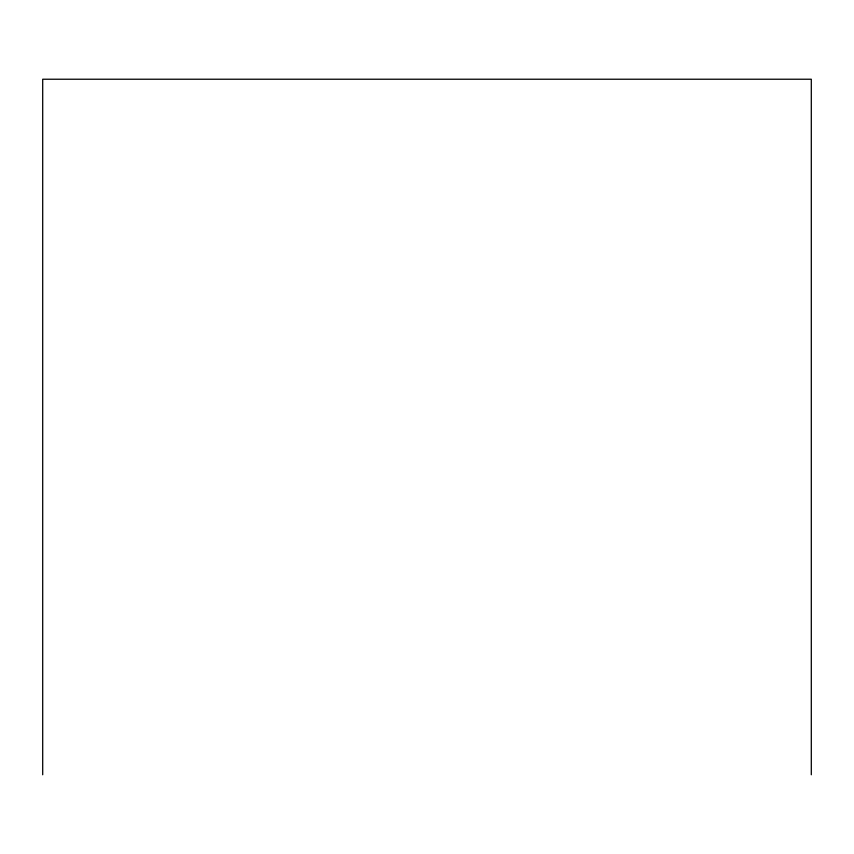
<?xml version="1.0" encoding="UTF-8"?>
<svg xmlns="http://www.w3.org/2000/svg" width="854" height="854" viewBox="0 0 854 854"><rect width="100%" height="100%" fill="white"/><g stroke="black" fill="none" stroke-linecap="round" stroke-linejoin="round"><path stroke-width="1.28" d="M811.3 774.77L811.3 79.23L42.7 79.23L42.7 774.77"/></g></svg>
